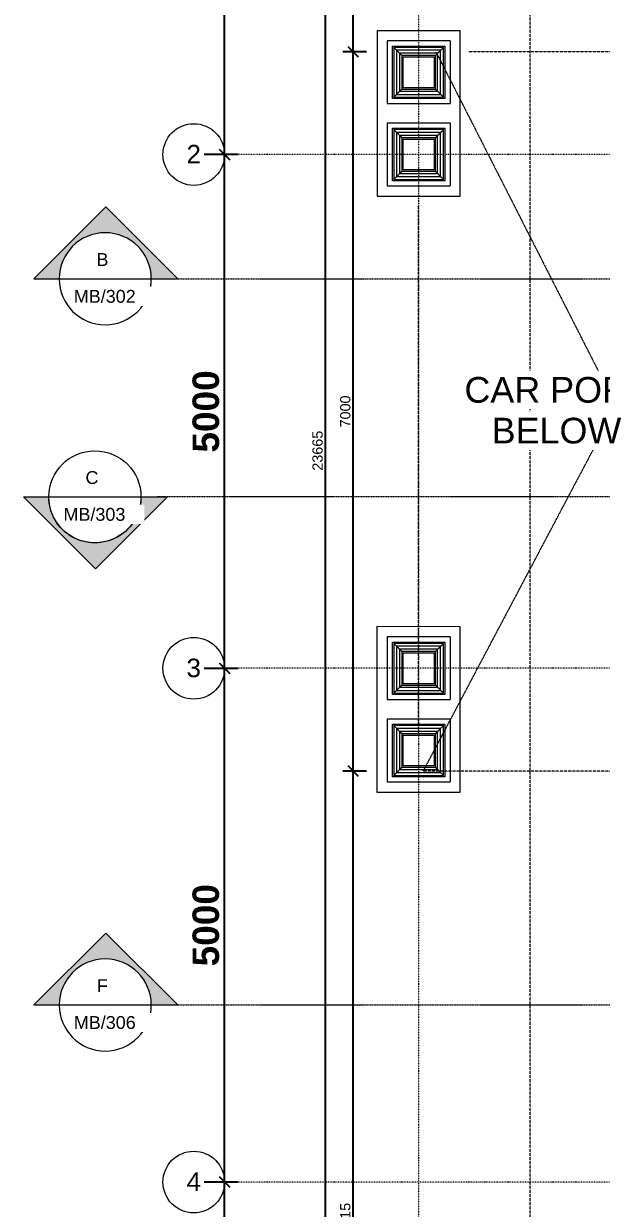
# Model space of a CAD drawing. Header units: millimetres. Extents: x -21051 to 202668, y -15646 to 13691.
# Drawn here: x 43545 to 49164, y -8763 to 2766 of the extents above; entities that cross this region are included whole.
import ezdxf

# ---------------------------------------------------------------- set-up
doc = ezdxf.new("R2010")
doc.units = ezdxf.units.MM
for name, pattern in [('Dash dot', [15.875, 6.35, -4.7625, 0, -4.7625]), ('Hidden', [3, 2, -1]), ('TD_Level Line', [8, 4, -2, 0, -2])]:
    doc.linetypes.add(name, pattern=pattern)
for name, color, linetype, lineweight in [('A-ANNO-DIMS', 211, 'Continuous', 9), ('A-COLS', 52, 'Continuous', 5), ('A-DETL-HDLN', 90, 'Hidden', 5), ('A-DETL-MBND', 5, 'Continuous', 5), ('G-ANNO-SYMB', 111, 'Continuous', 9), ('G-ANNO-TEXT', 231, 'Continuous', 9), ('S-GRID', 1, 'Continuous', 9), ('S-GRID-IDEN', 1, 'Continuous', 9)]:
    doc.layers.add(name, color=color, linetype=linetype, lineweight=lineweight)
doc.layers.get('0').off()
doc.styles.add('Arial', font='arial.ttf', dxfattribs={"height": 250})
doc.styles.add('Arial_1', font='arial.ttf', dxfattribs={"height": 125})
doc.styles.add('Arial_2', font='arial.ttf', dxfattribs={"height": 180})
doc.styles.add('Arial_3', font='arial.ttf', dxfattribs={"height": 100})
doc.styles.add('Arial_B', font='arialbd.ttf', dxfattribs={"height": 257.936508})
doc.dimstyles.new('Arial_1_0', dxfattribs={"dimscale": 304.8, "dimtxt": 102.02594, "dimasz": 0.328084, "dimexe": 0.328084, "dimexo": 0.0625, "dimgap": 0.082021, "dimtad": 1, "dimdec": 0, "dimzin": 0, "dimdsep": 46, "dimtxsty": 'Arial_3', "dimblk1": 'OBLIQUE', "dimblk2": 'OBLIQUE', "dimsah": 1, "dimcen": 0.09, "dimdle": 0.328084, "dimazin": 0, "dimtfac": 1, "dimtdec": 4, "dimtix": 1, "dimtmove": 0, "dimatfit": 3, "dimfxl": 0.492126, "dimfxlon": 1, "dimtvp": 1, "dimtolj": 1, "dimtzin": 0, "dimarcsym": 2})
doc.dimstyles.new('Arial_2_5', dxfattribs={"dimscale": 304.8, "dimtxt": 255.06485, "dimasz": 0.328084, "dimexe": 0.656168, "dimexo": 0.0625, "dimgap": 0.164042, "dimtad": 1, "dimdec": 0, "dimzin": 0, "dimdsep": 46, "dimtxsty": 'Arial_B', "dimblk1": 'OBLIQUE', "dimblk2": 'OBLIQUE', "dimsah": 1, "dimcen": 0.09, "dimdle": 0.328084, "dimazin": 0, "dimtfac": 1, "dimtdec": 4, "dimtix": 1, "dimtmove": 0, "dimatfit": 3, "dimfxl": 0.492126, "dimfxlon": 1, "dimtvp": 1, "dimtolj": 1, "dimtzin": 0, "dimarcsym": 2})

# ---------------------------------------------------------------- blocks, each defined once
blk = doc.blocks.new('Columns_Pedestal_Doric - 600x400mm-1243400-01_First floor')
at = {"layer": 'A-DETL-MBND'}
for p, q in [((297, 305), (-313, 305)), ((-313, 305), (-313, -305)), ((297, -305), (297, 305)), ((297, -305), (-313, -305))]:
    blk.add_line(p, q, dxfattribs=at)
blk = doc.blocks.new('Columns 1 - Columns 1-1155221-01_First floor')
at = {"layer": 'A-DETL-MBND'}
for p, q in [((1858, 16946), (249, 16893)), ((249, 16893), (275, 16084)), ((1884, 16137), (1858, 16946)), ((-3939, 16756), (-5548, 16703)), ((-3913, 15946), (-3939, 16756)), ((-5548, 16703), (-5522, 15893)), ((275, 16084), (1884, 16137)), ((-5522, 15893), (-3913, 15946))]:
    blk.add_line(p, q, dxfattribs=at)
blk = doc.blocks.new('Columns_Pedestal_Doric - 600x400mm 2-1243419-01_First floor')
at = {"layer": 'A-COLS'}
for p, q in [((-263, -255), (-263, 255)), ((-263, 255), (247, 255)), ((-251, 242), (-251, -242)), ((234, 242), (-251, 242)), ((234, -242), (234, 242)), ((247, 255), (247, -255)), ((-223, 214), (-223, -214)), ((206, 214), (-223, 214)), ((-193, 185), (-193, -185)), ((177, 185), (-193, 185)), ((-171, 162), (-171, -163)), ((154, 162), (-171, 162)), ((154, -163), (154, 162)), ((177, -185), (177, 185)), ((206, -214), (206, 214)), ((-223, -214), (206, -214)), ((-193, -185), (177, -185)), ((-171, -163), (154, -163)), ((247, -255), (-263, -255)), ((-251, -242), (234, -242))]:
    blk.add_line(p, q, dxfattribs=at)
at = {"layer": 'A-COLS', "lineweight": 9}
for p, q in [((-158, 150), (142, 150)), ((-158, -150), (-158, 150)), ((142, 150), (142, -150)), ((142, -150), (-158, -150))]:
    blk.add_line(p, q, dxfattribs=at)
at = {"layer": 'A-COLS'}
for points in [[(-251, 242), (-248, 239), (-242, 234), (-234, 226), (-227, 219), (-224, 216), (-223, 214)], [(234, 242), (231, 239), (225, 234), (217, 226), (211, 219), (207, 216), (206, 214)], [(-251, -242), (-248, -239), (-242, -234), (-234, -226), (-227, -219), (-224, -216), (-223, -214)], [(206, -214), (207, -216), (211, -219), (217, -226), (225, -234), (231, -239), (234, -242)]]:
    blk.add_open_spline(points, degree=3, dxfattribs=at)
for points, knots in [([(-223, 214), (-222, 214), (-220, 212), (-217, 208), (-213, 204), (-208, 200), (-202, 194), (-196, 188), (-193, 185)], [-1, -1, -1, -1, -0.8, -0.6, -0.5, -0.4, -0.2, 0, 0, 0, 0]), ([(-193, 185), (-191, 183), (-188, 180), (-185, 176), (-183, 174), (-181, 172), (-179, 171), (-178, 169), (-176, 168), (-175, 167), (-174, 165), (-173, 164), (-171, 163), (-171, 162), (-171, 162)], [-1, -1, -1, -1, -0.833333, -0.75, -0.666667, -0.625, -0.583333, -0.5, -0.458333, -0.416667, -0.333333, -0.25, -0.166667, 0, 0, 0, 0]), ([(177, 185), (175, 183), (172, 180), (168, 176), (166, 174), (164, 172), (162, 171), (161, 169), (160, 168), (158, 167), (157, 165), (156, 164), (155, 163), (154, 162), (154, 162)], [-1, -1, -1, -1, -0.833333, -0.75, -0.666667, -0.625, -0.583333, -0.5, -0.458333, -0.416667, -0.333333, -0.25, -0.166667, 0, 0, 0, 0]), ([(206, 214), (205, 214), (204, 212), (200, 208), (196, 204), (192, 200), (185, 194), (180, 188), (177, 185)], [-1, -1, -1, -1, -0.8, -0.6, -0.5, -0.4, -0.2, 0, 0, 0, 0]), ([(-223, -214), (-222, -214), (-220, -212), (-217, -208), (-213, -204), (-208, -200), (-202, -194), (-196, -188), (-193, -185)], [-1, -1, -1, -1, -0.8, -0.6, -0.5, -0.4, -0.2, 0, 0, 0, 0]), ([(-193, -185), (-191, -183), (-188, -180), (-185, -176), (-183, -174), (-181, -172), (-179, -171), (-178, -169), (-176, -168), (-175, -167), (-174, -165), (-173, -164), (-171, -163), (-171, -163), (-171, -163)], [-1, -1, -1, -1, -0.833333, -0.75, -0.666667, -0.625, -0.583333, -0.5, -0.458333, -0.416667, -0.333333, -0.25, -0.166667, 0, 0, 0, 0]), ([(154, -163), (154, -163), (155, -163), (156, -164), (157, -165), (158, -167), (160, -168), (161, -169), (163, -171), (165, -173), (167, -175), (168, -177), (172, -180), (175, -183), (177, -185)], [0, 0, 0, 0, 0.166667, 0.25, 0.333333, 0.416667, 0.458333, 0.5, 0.583333, 0.666667, 0.708333, 0.75, 0.833333, 1, 1, 1, 1]), ([(177, -185), (180, -188), (185, -194), (192, -200), (196, -204), (200, -208), (204, -212), (205, -214), (206, -214)], [0, 0, 0, 0, 0.2, 0.4, 0.5, 0.6, 0.8, 1, 1, 1, 1])]:
    blk.add_open_spline(points, degree=3, knots=knots, dxfattribs=at)
blk = doc.blocks.new('Grid - _-182767-01_First floor')
at = {"layer": 'S-GRID-IDEN'}
blk.add_circle((0, 0), 3, dxfattribs=at)
blk = doc.blocks.new('Section - _-1243848-01_First floor')
at = {"layer": 'G-ANNO-SYMB'}
h = blk.add_hatch(color=256, dxfattribs=at)
edge = h.paths.add_edge_path()
edge.add_line((-12.93, 0), (-5.93, 7))
edge.add_line((-5.93, 7), (1.07, 0))
edge.add_line((1.07, 0), (-1.52, 0))
edge.add_arc((-6, 0), 4.48, 0, 180)
edge.add_line((-10.48, 0), (-12.93, 0))
for p, q in [((-5.93, 7), (-12.93, 0)), ((1.07, 0), (-5.93, 7)), ((-12.93, 0), (-10.48, 0)), ((-1.52, 0), (1.07, 0))]:
    blk.add_line(p, q, dxfattribs=at)
for start, end in [(360, 180), (0, 180), (180, 360)]:
    blk.add_arc((-6, 0), 4.48, start, end, dxfattribs=at)
blk = doc.blocks.new('_Oblique')
at = {"color": 0, "linetype": 'ByBlock', "lineweight": -2}
blk.add_line((-0.5, -0.5), (0.5, 0.5), dxfattribs=at)
blk = doc.blocks.new('*D867')
at = {"layer": 'A-ANNO-DIMS', "color": 0, "lineweight": -2, "transparency": 16777216}
for p, q in [((45500, -12608), (45500, -8408)), ((45631, -8508), (45300, -8508)), ((45631, -12508), (45300, -12508))]:
    blk.add_line(p, q, dxfattribs=at)
at = {"layer": 'Defpoints', "color": 0, "transparency": 16777216}
for p in [(45500, -8508), (45650, -8508), (45650, -12508)]:
    blk.add_point(p, dxfattribs=at)
at = {"layer": 'A-ANNO-DIMS', "color": 0, "lineweight": -2, "transparency": 16777216, "xscale": 100, "yscale": 100, "zscale": 100}
for p, rotation in [((45500, -8508), 90), ((45500, -12508), 270)]:
    blk.add_blockref('_Oblique', p, dxfattribs=dict(at, rotation=rotation))
at = {"layer": 'A-ANNO-DIMS', "color": 0, "transparency": 16777216, "insert": (45318, -10508), "char_height": 257.9, "width": 932.81, "attachment_point": 5, "rotation": 90, "style": 'Arial_B'}
blk.add_mtext('\\A1;4000', dxfattribs=at)
blk = doc.blocks.new('*D868')
at = {"layer": 'A-ANNO-DIMS', "color": 0, "lineweight": -2, "transparency": 16777216}
for p, q in [((45500, -8608), (45500, -3408)), ((45631, -3508), (45300, -3508)), ((45631, -8508), (45300, -8508))]:
    blk.add_line(p, q, dxfattribs=at)
at = {"layer": 'Defpoints', "color": 0, "transparency": 16777216}
for p in [(45500, -3508), (45650, -3508), (45650, -8508)]:
    blk.add_point(p, dxfattribs=at)
at = {"layer": 'A-ANNO-DIMS', "color": 0, "lineweight": -2, "transparency": 16777216, "xscale": 100, "yscale": 100, "zscale": 100}
for p, rotation in [((45500, -3508), 90), ((45500, -8508), 270)]:
    blk.add_blockref('_Oblique', p, dxfattribs=dict(at, rotation=rotation))
at = {"layer": 'A-ANNO-DIMS', "color": 0, "transparency": 16777216, "insert": (45318, -6008), "char_height": 257.9, "width": 932.81, "attachment_point": 5, "rotation": 90, "style": 'Arial_B'}
blk.add_mtext('\\A1;5000', dxfattribs=at)
blk = doc.blocks.new('*D869')
at = {"layer": 'A-ANNO-DIMS', "color": 0, "lineweight": -2, "transparency": 16777216}
for p, q in [((45500, -3608), (45500, 1592)), ((45631, 1492), (45300, 1492)), ((45631, -3508), (45300, -3508))]:
    blk.add_line(p, q, dxfattribs=at)
at = {"layer": 'Defpoints', "color": 0, "transparency": 16777216}
for p in [(45500, 1492), (45650, 1492), (45650, -3508)]:
    blk.add_point(p, dxfattribs=at)
at = {"layer": 'A-ANNO-DIMS', "color": 0, "lineweight": -2, "transparency": 16777216, "xscale": 100, "yscale": 100, "zscale": 100}
for p, rotation in [((45500, 1492), 90), ((45500, -3508), 270)]:
    blk.add_blockref('_Oblique', p, dxfattribs=dict(at, rotation=rotation))
at = {"layer": 'A-ANNO-DIMS', "color": 0, "transparency": 16777216, "insert": (45318, -1008), "char_height": 257.9, "width": 932.81, "attachment_point": 5, "rotation": 90, "style": 'Arial_B'}
blk.add_mtext('\\A1;5000', dxfattribs=at)
blk = doc.blocks.new('*D870')
at = {"layer": 'A-ANNO-DIMS', "color": 0, "lineweight": -2, "transparency": 16777216}
for p, q in [((45500, 1392), (45500, 6592)), ((45631, 6492), (45300, 6492)), ((45631, 1492), (45300, 1492))]:
    blk.add_line(p, q, dxfattribs=at)
at = {"layer": 'Defpoints', "color": 0, "transparency": 16777216}
for p in [(45500, 6492), (45650, 6492), (45650, 1492)]:
    blk.add_point(p, dxfattribs=at)
at = {"layer": 'A-ANNO-DIMS', "color": 0, "lineweight": -2, "transparency": 16777216, "xscale": 100, "yscale": 100, "zscale": 100}
for p, rotation in [((45500, 6492), 90), ((45500, 1492), 270)]:
    blk.add_blockref('_Oblique', p, dxfattribs=dict(at, rotation=rotation))
at = {"layer": 'A-ANNO-DIMS', "color": 0, "transparency": 16777216, "insert": (45318, 3992), "char_height": 257.9, "width": 932.81, "attachment_point": 5, "rotation": 90, "style": 'Arial_B'}
blk.add_mtext('\\A1;5000', dxfattribs=at)
blk = doc.blocks.new('*D887')
at = {"layer": 'A-ANNO-DIMS', "color": 0, "lineweight": -2, "transparency": 16777216}
for p, q in [((46750, -13323), (46750, -4408)), ((46881, -4508), (46650, -4508)), ((46881, -13223), (46650, -13223))]:
    blk.add_line(p, q, dxfattribs=at)
at = {"layer": 'Defpoints', "color": 0, "transparency": 16777216}
for p in [(46750, -4508), (46900, -4508), (46900, -13223)]:
    blk.add_point(p, dxfattribs=at)
at = {"layer": 'A-ANNO-DIMS', "color": 0, "lineweight": -2, "transparency": 16777216, "xscale": 100, "yscale": 100, "zscale": 100}
for p, rotation in [((46750, -4508), 90), ((46750, -13223), 270)]:
    blk.add_blockref('_Oblique', p, dxfattribs=dict(at, rotation=rotation))
at = {"layer": 'A-ANNO-DIMS', "color": 0, "transparency": 16777216, "insert": (46674, -8865), "char_height": 100, "width": 369.18, "attachment_point": 5, "rotation": 90, "style": 'Arial_3'}
blk.add_mtext('\\A1;8715', dxfattribs=at)
blk = doc.blocks.new('*D888')
at = {"layer": 'A-ANNO-DIMS', "color": 0, "lineweight": -2, "transparency": 16777216}
for p, q in [((46750, -4608), (46750, 2592)), ((46881, 2492), (46650, 2492)), ((46881, -4508), (46650, -4508))]:
    blk.add_line(p, q, dxfattribs=at)
at = {"layer": 'Defpoints', "color": 0, "transparency": 16777216}
for p in [(46750, 2492), (46900, 2492), (46900, -4508)]:
    blk.add_point(p, dxfattribs=at)
at = {"layer": 'A-ANNO-DIMS', "color": 0, "lineweight": -2, "transparency": 16777216, "xscale": 100, "yscale": 100, "zscale": 100}
for p, rotation in [((46750, 2492), 90), ((46750, -4508), 270)]:
    blk.add_blockref('_Oblique', p, dxfattribs=dict(at, rotation=rotation))
at = {"layer": 'A-ANNO-DIMS', "color": 0, "transparency": 16777216, "insert": (46674, -1008), "char_height": 100, "width": 369.18, "attachment_point": 5, "rotation": 90, "style": 'Arial_3'}
blk.add_mtext('\\A1;7000', dxfattribs=at)
blk = doc.blocks.new('*D889')
at = {"layer": 'A-ANNO-DIMS', "color": 0, "lineweight": -2, "transparency": 16777216}
for p, q in [((46750, 2392), (46750, 6707)), ((46881, 6607), (46650, 6607)), ((46881, 2492), (46650, 2492))]:
    blk.add_line(p, q, dxfattribs=at)
at = {"layer": 'Defpoints', "color": 0, "transparency": 16777216}
for p in [(46750, 6607), (46900, 6607), (46900, 2492)]:
    blk.add_point(p, dxfattribs=at)
at = {"layer": 'A-ANNO-DIMS', "color": 0, "lineweight": -2, "transparency": 16777216, "xscale": 100, "yscale": 100, "zscale": 100}
for p, rotation in [((46750, 6607), 90), ((46750, 2492), 270)]:
    blk.add_blockref('_Oblique', p, dxfattribs=dict(at, rotation=rotation))
at = {"layer": 'A-ANNO-DIMS', "color": 0, "transparency": 16777216, "insert": (46674, 4550), "char_height": 100, "width": 369.18, "attachment_point": 5, "rotation": 90, "style": 'Arial_3'}
blk.add_mtext('\\A1;4115', dxfattribs=at)
blk = doc.blocks.new('*D891')
at = {"layer": 'A-ANNO-DIMS', "color": 0, "lineweight": -2, "transparency": 16777216}
for p, q in [((46480, -13323), (46480, 10542)), ((46611, 10442), (46380, 10442)), ((46611, -13223), (46380, -13223))]:
    blk.add_line(p, q, dxfattribs=at)
at = {"layer": 'Defpoints', "color": 0, "transparency": 16777216}
for p in [(46480, 10442), (46630, 10442), (46630, -13223)]:
    blk.add_point(p, dxfattribs=at)
at = {"layer": 'A-ANNO-DIMS', "color": 0, "lineweight": -2, "transparency": 16777216, "xscale": 100, "yscale": 100, "zscale": 100}
for p, rotation in [((46480, 10442), 90), ((46480, -13223), 270)]:
    blk.add_blockref('_Oblique', p, dxfattribs=dict(at, rotation=rotation))
at = {"layer": 'A-ANNO-DIMS', "color": 0, "transparency": 16777216, "insert": (46404, -1390), "char_height": 100, "width": 461.47, "attachment_point": 5, "rotation": 90, "style": 'Arial_3'}
blk.add_mtext('\\A1;23665', dxfattribs=at)

msp = doc.modelspace()

# ---------------------------------------------------------------- linework, layer by layer
at = {"layer": 'A-DETL-HDLN'}
for p, q in [((48470.5, -12507.7), (48470.5, 6492.3)), ((47432.2, -4507.7), (51131.8, 2492.3)), ((47554.6, 2492.3), (51114.4, -4507.7)), ((51272, 2492.3), (47872, 2492.3)), ((47387, -4137.7), (47387, 992.3)), ((51257, -4507.7), (47432.2, -4507.7))]:
    msp.add_line(p, q, dxfattribs=at)
at = {"layer": 'G-ANNO-SYMB'}
for p, q in [((43890.2, 283), (44786.2, 283)), ((43789.8, -1838.8), (44685.8, -1838.8)), ((43890.2, -6784.2), (44786.2, -6784.2))]:
    msp.add_line(p, q, dxfattribs=at)
at = {"layer": 'G-ANNO-SYMB', "linetype": 'TD_Level Line', "lineweight": 18}
for p, q in [((44938.2, 283), (74727.3, 283)), ((74727.3, -1838.8), (44837.8, -1838.8)), ((44938.2, -6784.2), (74256.9, -6784.2))]:
    msp.add_line(p, q, dxfattribs=at)
at = {"layer": 'S-GRID', "linetype": 'Dash dot', "lineweight": 18}
for p, q in [((47387, 9294.4), (47387, -11707.8)), ((47999.8, 1492.3), (45499.8, 1492.3)), ((71865.6, 1492.3), (47999.8, 1492.3)), ((47999.8, -3507.7), (45499.8, -3507.7)), ((71865.6, -3507.7), (47999.8, -3507.7)), ((47999.8, -8507.7), (45499.8, -8507.7)), ((71865.6, -8507.7), (47999.8, -8507.7))]:
    msp.add_line(p, q, dxfattribs=at)

# ---------------------------------------------------------------- block references
at = {"layer": 'A-COLS', "rotation": 90.00000000000024}
for p in [(47387, 2300.7), (47387, 1500.7), (47387, -3499.3), (47387, -4299.3)]:
    msp.add_blockref('Columns_Pedestal_Doric - 600x400mm 2-1243419-01_First floor', p, dxfattribs=at)
at = {"layer": 'A-DETL-MBND'}
for name, p, rotation in [('Columns 1 - Columns 1-1155221-01_First floor', (63858, 283.9), 88.11700695989701), ('Columns_Pedestal_Doric - 600x400mm-1243400-01_First floor', (47387, 2300.7), 90.00000000000024), ('Columns_Pedestal_Doric - 600x400mm-1243400-01_First floor', (47387, 1500.7), 90.00000000000024), ('Columns_Pedestal_Doric - 600x400mm-1243400-01_First floor', (47387, -3499.3), 90.00000000000024), ('Columns_Pedestal_Doric - 600x400mm-1243400-01_First floor', (47387, -4299.3), 90.00000000000024)]:
    msp.add_blockref(name, p, dxfattribs=dict(at, rotation=rotation))
at = {"layer": 'G-ANNO-SYMB', "xscale": 99.99999999999994, "yscale": 99.99999999999994, "zscale": 99.99999999999994}
for p in [(44938.2, 283), (44938.2, -6784.2)]:
    msp.add_blockref('Section - _-1243848-01_First floor', p, dxfattribs=at)
at = {"layer": 'G-ANNO-SYMB', "extrusion": (0, 0, -1), "xscale": 99.99999999999993, "yscale": 99.99999999999993, "zscale": 99.99999999999993, "rotation": 180}
msp.add_blockref('Section - _-1243848-01_First floor', (-44837.8, -1838.8), dxfattribs=at)
at = {"layer": 'S-GRID-IDEN', "xscale": 99.99999999999994, "yscale": 99.99999999999994, "zscale": 99.99999999999994, "rotation": 90}
for p in [(45199.8, 1492.3), (45199.8, -3507.7), (45199.8, -8507.7)]:
    msp.add_blockref('Grid - _-182767-01_First floor', p, dxfattribs=at)

# ---------------------------------------------------------------- dimensions: what is measured, and where the dimension line sits
at = {"layer": 'A-ANNO-DIMS'}
for base, p1, p2, override, picture, middle in [((46480, 10442.3), (46630, -13222.7), (46630, 10442.3), {"dimpost": '<>', "dimfxl": 23665}, '*D891', (46403.9, -1390.2)), ((46749.8, 6607.3), (46899.8, 2492.3), (46899.8, 6607.3), {"dimpost": '<>', "dimfxl": 4115}, '*D889', (46673.7, 4549.8)), ((46749.8, 2492.3), (46899.8, -4507.7), (46899.8, 2492.3), {"dimpost": '<>', "dimfxl": 7000}, '*D888', (46673.7, -1007.7)), ((46749.8, -4507.7), (46899.8, -13222.7), (46899.8, -4507.7), {"dimpost": '<>', "dimfxl": 8715}, '*D887', (46673.7, -8865.2))]:
    dim = msp.add_linear_dim(base=base, p1=p1, p2=p2, angle=90, dimstyle='Arial_1_0', override=override, dxfattribs=at)
    dim.commit()
    dim.dimension.update_dxf_attribs({"geometry": picture, "text_midpoint": middle})

# ---------------------------------------------------------------- next in the draw order: texts
at = {"layer": 'G-ANNO-SYMB', "char_height": 125, "attachment_point": 1, "style": 'Arial', "bg_fill": 3, "box_fill_scale": 1.25, "bg_fill_color": 256, "bg_fill_true_color": 13158600, "bg_fill_transparency": 0}
for s, insert, width in [('B', (44253.1, 533.1), 144.304), ('MB/302', (44032.9, 174.9), 753.586), ('C', (44146.1, -1588.7), 160.337), ('MB/303', (43932.4, -1946.9), 753.586), ('F', (44256.6, -6534.1), 136.287), ('MB/306', (44032.9, -6892.3), 753.586)]:
    msp.add_mtext(s, dxfattribs=dict(at, insert=insert, width=width))
at = {"layer": 'G-ANNO-TEXT', "color": 7, "insert": (47832.3, -672.7), "char_height": 250, "width": 2292.826, "attachment_point": 1, "style": 'Arial_2', "bg_fill": 3, "box_fill_scale": 1.25, "bg_fill_color": 256, "bg_fill_true_color": 13158600, "bg_fill_transparency": 0}
msp.add_mtext('CAR PORT ', dxfattribs=at)
at = {"layer": 'S-GRID-IDEN', "char_height": 180, "width": 168.354, "attachment_point": 1, "style": 'Arial_1', "bg_fill": 3, "box_fill_scale": 1.25, "bg_fill_color": 256, "bg_fill_true_color": 13158600, "bg_fill_transparency": 0}
for s, insert in [('2', (45129.3, 1586.3)), ('3', (45129.3, -3413.7)), ('4', (45129.3, -8413.7))]:
    msp.add_mtext(s, dxfattribs=dict(at, insert=insert))

# ---------------------------------------------------------------- next in the draw order: texts
at = {"layer": 'G-ANNO-TEXT', "color": 7, "insert": (48096.9, -1069.5), "char_height": 250, "width": 1539.24, "attachment_point": 1, "style": 'Arial_2', "bg_fill": 3, "box_fill_scale": 1.25, "bg_fill_color": 256, "bg_fill_true_color": 13158600, "bg_fill_transparency": 0}
msp.add_mtext('BELOW', dxfattribs=at)

# ---------------------------------------------------------------- next in the draw order: dimensions: what is measured, and where the dimension line sits
at = {"layer": 'A-ANNO-DIMS'}
for base, p1, p2, override, picture, middle in [((45499.8, 6492.3), (45649.8, 1492.3), (45649.8, 6492.3), {"dimpost": '<>', "dimfxl": 5000}, '*D870', (45318.1, 3992.3)), ((45499.8, 1492.3), (45649.8, -3507.7), (45649.8, 1492.3), {"dimpost": '<>', "dimfxl": 5000}, '*D869', (45318.1, -1007.7)), ((45499.8, -3507.7), (45649.8, -8507.7), (45649.8, -3507.7), {"dimpost": '<>', "dimfxl": 5000}, '*D868', (45318.1, -6007.7)), ((45499.8, -8507.7), (45649.8, -12507.7), (45649.8, -8507.7), {"dimpost": '<>', "dimfxl": 4000}, '*D867', (45318.1, -10507.7))]:
    dim = msp.add_linear_dim(base=base, p1=p1, p2=p2, angle=90, dimstyle='Arial_2_5', override=override, dxfattribs=at)
    dim.commit()
    dim.dimension.update_dxf_attribs({"geometry": picture, "text_midpoint": middle})

doc.saveas('drawing.dxf')
